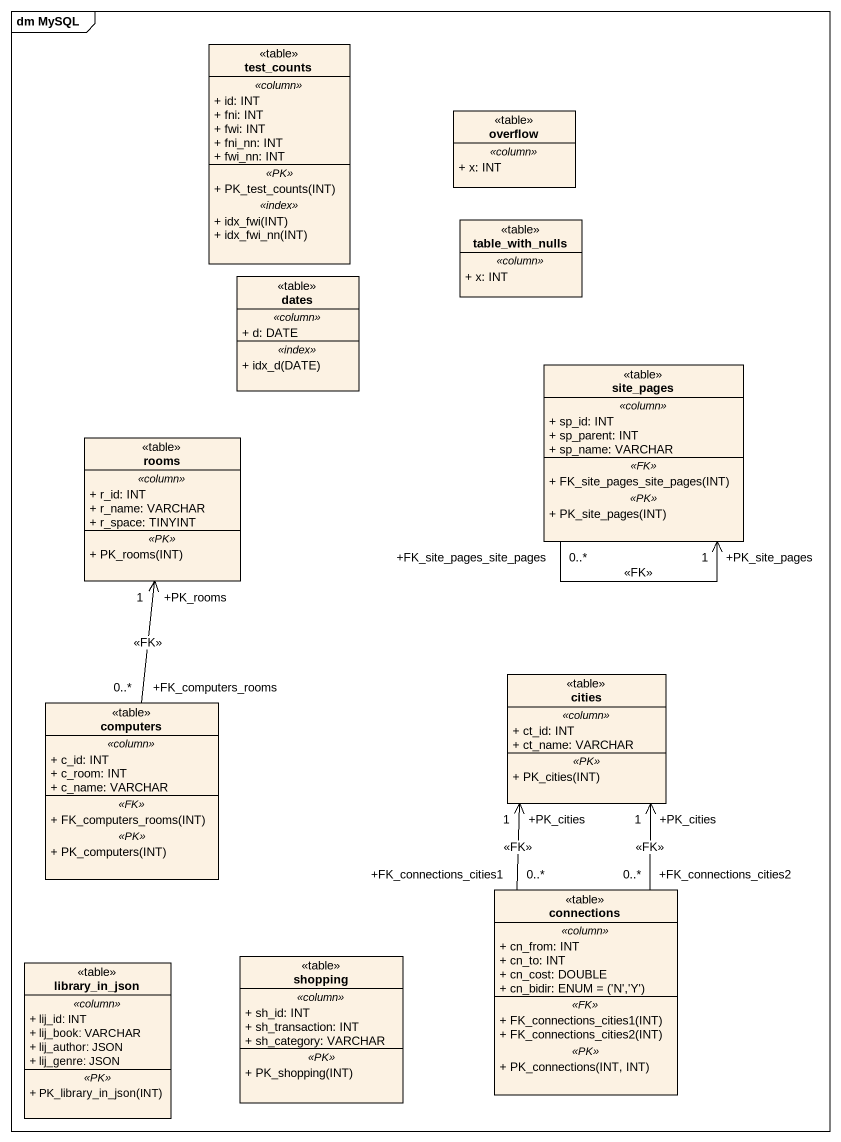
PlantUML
@startuml
mainframe dm MySQL
hide circle
hide empty members
skinparam classAttributeIconSize 0
class test_counts <<table>> {
  .. <<column>> ..
  + id: INT
  + fni: INT
  + fwi: INT
  + fni_nn: INT
  + fwi_nn: INT
  .. <<PK>> ..
  + PK_test_counts(INT)
  .. <<index>> ..
  + idx_fwi(INT)
  + idx_fwi_nn(INT)
}
class overflow <<table>> {
  .. <<column>> ..
  + x: INT
}
class table_with_nulls <<table>> {
  .. <<column>> ..
  + x: INT
}
class dates <<table>> {
  .. <<column>> ..
  + d: DATE
  .. <<index>> ..
  + idx_d(DATE)
}
class site_pages <<table>> {
  .. <<column>> ..
  + sp_id: INT
  + sp_parent: INT
  + sp_name: VARCHAR
  .. <<FK>> ..
  + FK_site_pages_site_pages(INT)
  .. <<PK>> ..
  + PK_site_pages(INT)
}
class rooms <<table>> {
  .. <<column>> ..
  + r_id: INT
  + r_name: VARCHAR
  + r_space: TINYINT
  .. <<PK>> ..
  + PK_rooms(INT)
}
class computers <<table>> {
  .. <<column>> ..
  + c_id: INT
  + c_room: INT
  + c_name: VARCHAR
  .. <<FK>> ..
  + FK_computers_rooms(INT)
  .. <<PK>> ..
  + PK_computers(INT)
}
class cities <<table>> {
  .. <<column>> ..
  + ct_id: INT
  + ct_name: VARCHAR
  .. <<PK>> ..
  + PK_cities(INT)
}
class connections <<table>> {
  .. <<column>> ..
  + cn_from: INT
  + cn_to: INT
  + cn_cost: DOUBLE
  {field} + cn_bidir: ENUM = ('N','Y')
  .. <<FK>> ..
  + FK_connections_cities1(INT)
  + FK_connections_cities2(INT)
  .. <<PK>> ..
  + PK_connections(INT, INT)
}
class shopping <<table>> {
  .. <<column>> ..
  + sh_id: INT
  + sh_transaction: INT
  + sh_category: VARCHAR
  .. <<PK>> ..
  + PK_shopping(INT)
}
class library_in_json <<table>> {
  .. <<column>> ..
  + lij_id: INT
  + lij_book: VARCHAR
  + lij_author: JSON
  + lij_genre: JSON
  .. <<PK>> ..
  + PK_library_in_json(INT)
}
site_pages "+FK_site_pages_site_pages\n0..*" --> "+PK_site_pages\n1" site_pages : <<FK>>
computers "+FK_computers_rooms\n0..*" -up-> "+PK_rooms\n1" rooms : <<FK>>
connections "+FK_connections_cities1\n0..*" -up-> "+PK_cities\n1" cities : <<FK>>
connections "+FK_connections_cities2\n0..*" -up-> "+PK_cities\n1" cities : <<FK>>
@enduml
